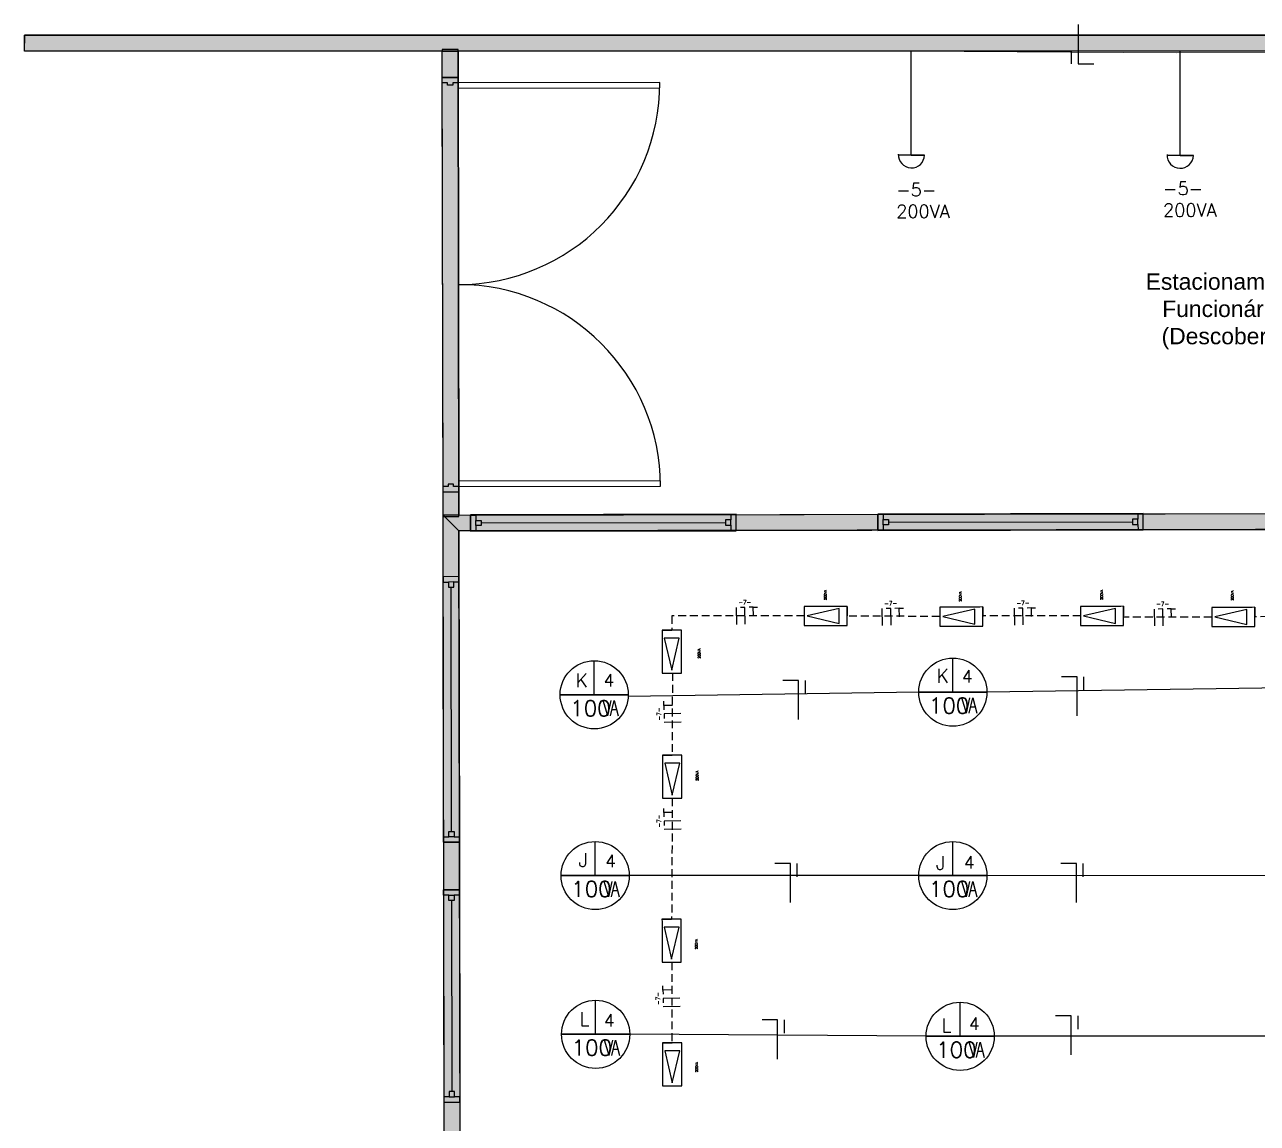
# Model space of a CAD drawing. Extents: x 15 to 36091, y -61 to 20359.
# Drawn here: x 15 to 11624, y 10010 to 20359 of the extents above; entities that cross this region are included whole.
import ezdxf
from ezdxf.enums import TextEntityAlignment as Align

# ---------------------------------------------------------------- set-up
doc = ezdxf.new("R2010")
doc.units = 0
doc.header["$LTSCALE"] = 297
doc.header["$MEASUREMENT"] = 0
doc.linetypes.add('DASHED2', pattern=[0.375, 0.25, -0.125])
doc.layers.get('0').update_dxf_attribs({"linetype": 'CONTINUOUS'})
for name, color, linetype in [('BUILDING_ENVELOPE', 7, 'CONTINUOUS'), ('CIRCUITOS', 7, 'CONTINUOUS'), ('LEGENDAS', 7, 'CONTINUOUS'), ('TOMADAS', 1, 'CONTINUOUS'), ('tomadas1', 250, 'CONTINUOUS')]:
    doc.layers.add(name, color=color, linetype=linetype)
doc.layers.add('circuito4', color=50, linetype='CONTINUOUS', lineweight=30)
doc.layers.add('circuito5', color=130, linetype='CONTINUOUS', lineweight=20)
doc.styles.get("Standard").update_dxf_attribs({"font": 'txt.shx'})

# ---------------------------------------------------------------- blocks, each defined once
blk = doc.blocks.new('A$Ce5f4a9b8')
for p, q in [((321, 321), (321, 642)), ((321, 321), (0, 321)), ((0, 321), (642, 321)), ((642, 321), (321, 321))]:
    blk.add_line(p, q)
at = {"linetype": 'ByBlock'}
for p, q in [((449, 122), (406, 266)), ((449, 122), (482, 266)), ((475, 122), (509, 266)), ((509, 266), (546, 122)), ((489, 181), (531, 182))]:
    blk.add_line(p, q, dxfattribs=at)
blk.add_circle((321, 321), 321)
blk.add_text('100', height=148.2).set_placement((95, 120))
blk = doc.blocks.new('A$C657a848f')
for p, q in [((147, 368), (0, 368)), ((147, 0), (147, 368)), ((208, 368), (208, 243))]:
    blk.add_line(p, q)
blk = doc.blocks.new('A$C7866854b')
for p, q in [((48.4, 51.1), (48.4, 100.7)), ((48.4, 51.1), (450.6, 51.1)), ((48.4, 51.1), (48.4, 0)), ((48.4, 0), (48.4, 51.1))]:
    blk.add_line(p, q)
blk.add_arc((50.4, 50.4), 50.4, 87.7009, 267.7009)
blk = doc.blocks.new('tomadasub')
at = {"layer": 'tomadas1', "linetype": 'ByBlock'}
for p, q in [((12660, 9598), (12388, 9598)), ((12388, 9598), (12390, 9560)), ((12388, 9598), (12524, 9598)), ((12390, 9560), (12390, 8992)), ((12660, 8992), (12660, 9598)), ((12524, 9486), (12419, 9486)), ((12419, 9486), (12524, 9034)), ((12524, 9034), (12630, 9486)), ((12630, 9486), (12524, 9486)), ((12390, 8992), (12660, 8992))]:
    blk.add_line(p, q, dxfattribs=at)
blk = doc.blocks.new('FASE_NEUTRO_TERRA')
for p, q in [((-0.15, -0.15), (-0.15, 0.15)), ((0, 0.15), (-0.08, 0.15)), ((0, -0.15), (0, 0.15)), ((0.15, 0.15), (0.075, 0.15)), ((0.15, 0), (0.15, 0.15)), ((0.15, 0.15), (0.225, 0.15))]:
    blk.add_line(p, q)
blk.add_attdef('FNT', text='', height=0.075).set_placement((0, 0.202), align=Align.CENTER)

msp = doc.modelspace()

# ---------------------------------------------------------------- hatches: boundary and pattern name
at = {"layer": 'BUILDING_ENVELOPE'}
for points in [[(23827, 20109), (15, 20109), (15, 20184), (15, 20259), (23977, 20259)], [(3947, 20109), (4097, 20109), (4097, 20124), (3947, 20124)], [(3955, 15740), (3947, 20109), (4097, 20109), (4105, 15740)], [(3955, 15740), (19255, 15766), (19105, 15616), (4105, 15590)], [(3981, 440), (3955, 15740), (4105, 15590), (4131, 590)], [(4105, 15740), (3955, 15740), (3955, 15725), (4105, 15725)]]:
    msp.add_hatch(color=253, dxfattribs=at).paths.add_polyline_path(points)

# ---------------------------------------------------------------- linework, layer by layer
at = {"layer": 'BUILDING_ENVELOPE', "color": 7, "linetype": 'Continuous'}
for p, q in [((3955, 15740), (3947, 20109)), ((4105, 15740), (4097, 20109)), ((3947, 19860), (4097, 19860)), ((3947, 19810), (3947, 19860)), ((3947, 19860), (4097, 19860)), ((4097, 19860), (4097, 19810)), ((3997, 19810), (3947, 19810)), ((3998, 19790), (3997, 19810)), ((4048, 19790), (3998, 19790)), ((4097, 19810), (4047, 19810)), ((4047, 19810), (4048, 19790)), ((4054, 16030), (4004, 16030)), ((4004, 16030), (4004, 16010)), ((4054, 16010), (4054, 16030)), ((4004, 16010), (3954, 16010)), ((3954, 16010), (3954, 15960)), ((3954, 15960), (4104, 15960)), ((3954, 15960), (4104, 15960)), ((4104, 16010), (4054, 16010)), ((4104, 15960), (4104, 16010)), ((3955, 15740), (19255, 15766)), ((3981, 440), (3955, 15740)), ((4215, 15590), (4215, 15740)), ((4215, 15740), (4265, 15740)), ((4215, 15590), (4215, 15740)), ((4265, 15740), (4265, 15690)), ((6715, 15744), (6665, 15744)), ((6665, 15744), (6665, 15694)), ((6715, 15594), (6715, 15744)), ((6715, 15594), (6715, 15744)), ((8050, 15597), (8049, 15747)), ((8049, 15747), (8099, 15747)), ((8050, 15597), (8049, 15747)), ((8099, 15747), (8099, 15697)), ((8149, 15672), (10449, 15676)), ((10549, 15751), (10499, 15751)), ((10499, 15751), (10499, 15701)), ((10550, 15601), (10549, 15751)), ((10550, 15601), (10549, 15751)), ((4105, 15590), (19105, 15616)), ((4131, 590), (4105, 15590)), ((4265, 15590), (4215, 15590)), ((4265, 15640), (4265, 15590)), ((4315, 15665), (6615, 15669)), ((6665, 15644), (6665, 15594)), ((6665, 15594), (6715, 15594)), ((8100, 15597), (8050, 15597)), ((8100, 15647), (8100, 15597)), ((10499, 15651), (10500, 15601)), ((10500, 15601), (10550, 15601)), ((4106, 15160), (3956, 15159)), ((4106, 15160), (3956, 15159)), ((3956, 15159), (3956, 15109)), ((3956, 15109), (4006, 15109)), ((4056, 15110), (4106, 15110)), ((4106, 15110), (4106, 15160)), ((4035, 12759), (4031, 15059)), ((3960, 12659), (3960, 12709)), ((3960, 12709), (4010, 12709)), ((4110, 12660), (3960, 12659)), ((4110, 12660), (3960, 12659)), ((4060, 12710), (4110, 12710)), ((4110, 12710), (4110, 12660)), ((3961, 12210), (4111, 12210)), ((3961, 12160), (3961, 12210)), ((3961, 12210), (4111, 12210)), ((4111, 12210), (4111, 12160)), ((4011, 12160), (3961, 12160)), ((4036, 12110), (4039, 10310)), ((4111, 12160), (4061, 12160)), ((4014, 10260), (3964, 10260)), ((3964, 10260), (3964, 10210)), ((4114, 10260), (4064, 10260)), ((4114, 10210), (4114, 10260)), ((3964, 10210), (4114, 10210)), ((3964, 10210), (4114, 10210))]:
    msp.add_line(p, q, dxfattribs=at)
for points in [[(23827, 20109), (15, 20109), (15, 20184), (15, 20259), (23977, 20259)], [(3947, 20109), (4097, 20109), (4097, 20124), (3947, 20124)], [(3955, 15740), (3947, 20109), (4097, 20109), (4105, 15740)], [(3945, 19860), (3952, 15960), (4107, 15960), (4100, 19860)], [(5997, 19813), (4097, 19810), (4098, 19760), (5998, 19763)], [(6004, 16063), (4104, 16060), (4104, 16010), (6004, 16013)], [(3955, 15740), (19255, 15766), (19105, 15616), (4105, 15590)], [(3981, 440), (3955, 15740), (4105, 15590), (4131, 590)], [(4105, 15740), (3955, 15740), (3955, 15725), (4105, 15725)], [(4215, 15587), (6715, 15592), (6715, 15747), (4215, 15743)], [(4265, 15690), (4315, 15690), (4315, 15640), (4265, 15640)], [(6665, 15694), (6615, 15694), (6615, 15644), (6665, 15644)], [(8050, 15594), (10550, 15599), (10549, 15754), (8049, 15749)], [(8099, 15697), (8149, 15697), (8150, 15647), (8100, 15647)], [(10499, 15701), (10449, 15701), (10449, 15651), (10499, 15651)], [(4113, 12660), (4108, 15160), (3953, 15159), (3957, 12659)], [(4006, 15109), (4006, 15059), (4056, 15060), (4056, 15110)], [(4010, 12709), (4010, 12759), (4060, 12760), (4060, 12710)], [(3958, 12210), (3962, 10210), (4117, 10210), (4113, 12210)], [(4061, 12160), (4061, 12110), (4011, 12110), (4011, 12160)], [(4064, 10260), (4064, 10310), (4014, 10310), (4014, 10260)]]:
    msp.add_lwpolyline(points, close=True, dxfattribs=at)
for points in [[(23977, 20259), (15, 20259), (15, 20184)], [(23827, 20109), (15, 20109), (15, 20184)]]:
    msp.add_lwpolyline(points, dxfattribs=at)
for centre, start, end in [((4097, 19810), 270.0996, 0.0996), ((4104, 16010), 0.0996, 90.0996)]:
    msp.add_arc(centre, 1900, start, end, dxfattribs=at)
at = {"layer": 'circuito4'}
for p, q in [((8435, 14071), (5699, 14030)), ((11893, 14113), (9076, 14071)), ((8435, 12344), (5709, 12344)), ((11866, 12343), (9076, 12344)), ((8504, 10830), (5713, 10849)), ((11890, 10833), (9145, 10830))]:
    msp.add_line(p, q, dxfattribs=at)
at = {"layer": 'circuito5'}
for p, q in [((10863, 20092), (8365, 20109)), ((13705, 20101), (10863, 20092))]:
    msp.add_line(p, q, dxfattribs=at)
at = {"layer": 'TOMADAS', "linetype": 'DASHED2'}
for p, q in [((7357, 14789), (6109, 14789)), ((6109, 14789), (6109, 14655)), ((8633, 14784), (7761, 14789)), ((9959, 14789), (9037, 14789)), ((11195, 14779), (10364, 14779)), ((12174, 14792), (11600, 14780)), ((6115, 14251), (6113, 13478)), ((6114, 13073), (6108, 11933)), ((6109, 11528), (6109, 10769))]:
    msp.add_line(p, q, dxfattribs=at)

# ---------------------------------------------------------------- block references
at = {"rotation": 180}
msp.add_blockref('A$C657a848f', (10083, 20359), dxfattribs=at)
at = {"linetype": 'ByBlock', "xscale": 2.455685357941231, "yscale": 2.455685357941231, "zscale": 2.455685357941231, "rotation": 89.99999999999437}
for p in [(8490, 19010), (11022, 19006)]:
    msp.add_blockref('A$C7866854b', p, dxfattribs=at)
for name, p in [('A$Ce5f4a9b8', (5058, 13726)), ('A$Ce5f4a9b8', (8435, 13751)), ('A$C657a848f', (7156, 13813)), ('A$C657a848f', (9780, 13849)), ('A$Ce5f4a9b8', (5067, 12023)), ('A$Ce5f4a9b8', (8435, 12023)), ('A$C657a848f', (7080, 12090)), ('A$C657a848f', (9773, 12090)), ('A$Ce5f4a9b8', (5071, 10528)), ('A$Ce5f4a9b8', (8504, 10509)), ('A$C657a848f', (6959, 10616)), ('A$C657a848f', (9724, 10656))]:
    msp.add_blockref(name, p)
at = {"layer": 'CIRCUITOS', "xscale": 529.6691915631401, "yscale": 529.6691915631401, "zscale": 529.6691915631401}
for p, rotation in [((6799, 14791), 0.9951453270411851), ((8173, 14781), 0.9951453270411851), ((9418, 14784), 0.9951453270411851), ((10735, 14776), 0.9951453270411851), ((6116, 13868), 90.99514532704119), ((6116, 12859), 90.99514532704119), ((6107, 11188), 90.99514532704119)]:
    msp.add_blockref('FASE_NEUTRO_TERRA', p, dxfattribs=dict(at, rotation=rotation)).add_auto_attribs({'FNT': '-7-'})
at = {"layer": 'LEGENDAS', "linetype": 'ByBlock', "xscale": 0.6679866069573245, "yscale": 0.6679866069573245, "zscale": 0.6679866069573245}
msp.add_blockref('tomadasub', (-2253, 7067), dxfattribs=at)
at = {"layer": 'tomadas1', "linetype": 'ByBlock', "xscale": 0.6679866069573245, "yscale": 0.6679866069573245, "zscale": 0.6679866069573245, "rotation": 270}
for p in [(1350, 23155), (2626, 23150), (3952, 23156), (5189, 23146)]:
    msp.add_blockref('tomadasub', p, dxfattribs=at)
at = {"layer": 'tomadas1', "linetype": 'ByBlock', "xscale": 0.6679866069573245, "yscale": 0.6679866069573245, "zscale": 0.6679866069573245}
for p in [(-2257, 8244), (-2258, 5521), (-2253, 4358)]:
    msp.add_blockref('tomadasub', p, dxfattribs=at)

# ---------------------------------------------------------------- texts
at = {"attachment_point": 1}
for s, width, gutter_width, insert, char_height in [('-5-\\P200VA', 157.08, 612, (8223, 18865), 122.5), ('-5-\\P200VA', 157.08, 612, (10736, 18877), 122.5), ('K', 64.97, 643, (8603, 14290), 129), ('K', 64.97, 643, (5202, 14247), 129), ('4', 30.26, 580, (5468, 14242), 116), ('4', 30.26, 580, (8841, 14279), 116), ('J', 64.97, 643, (5231, 12554), 129), ('4', 30.26, 580, (5483, 12538), 116), ('J', 64.97, 643, (8597, 12528), 129), ('4', 30.26, 580, (8861, 12526), 116), ('L', 64.97, 643, (5241, 11057), 129), ('4', 30.26, 580, (5470, 11038), 116), ('L', 64.97, 643, (8648, 10998), 129), ('4', 30.26, 580, (8907, 11006), 116)]:
    msp.add_mtext_dynamic_manual_height_columns(s, width=width, gutter_width=gutter_width, heights=[0], dxfattribs=dict(at, insert=insert, char_height=char_height))
at = {"insert": (11344, 17659), "char_height": 154.1, "width": 2542.82, "attachment_point": 5}
msp.add_mtext('\\C7;\\fArial|b0|i0|;\\H154.10029677674;Estacionamento \\PFuncionários\\P(Descoberto)', dxfattribs=at)
at = {"layer": 'LEGENDAS', "linetype": 'ByBlock', "char_height": 23.1, "attachment_point": 1, "rotation": 90}
for insert in [(7544, 14939), (8816, 14925), (10146, 14941), (11376, 14934), (6356, 14388), (6337, 13237), (6329, 11650), (6333, 10492)]:
    msp.add_mtext_dynamic_manual_height_columns('200VA', width=24.32, gutter_width=116, heights=[0], dxfattribs=dict(at, insert=insert))

doc.saveas('drawing.dxf')
